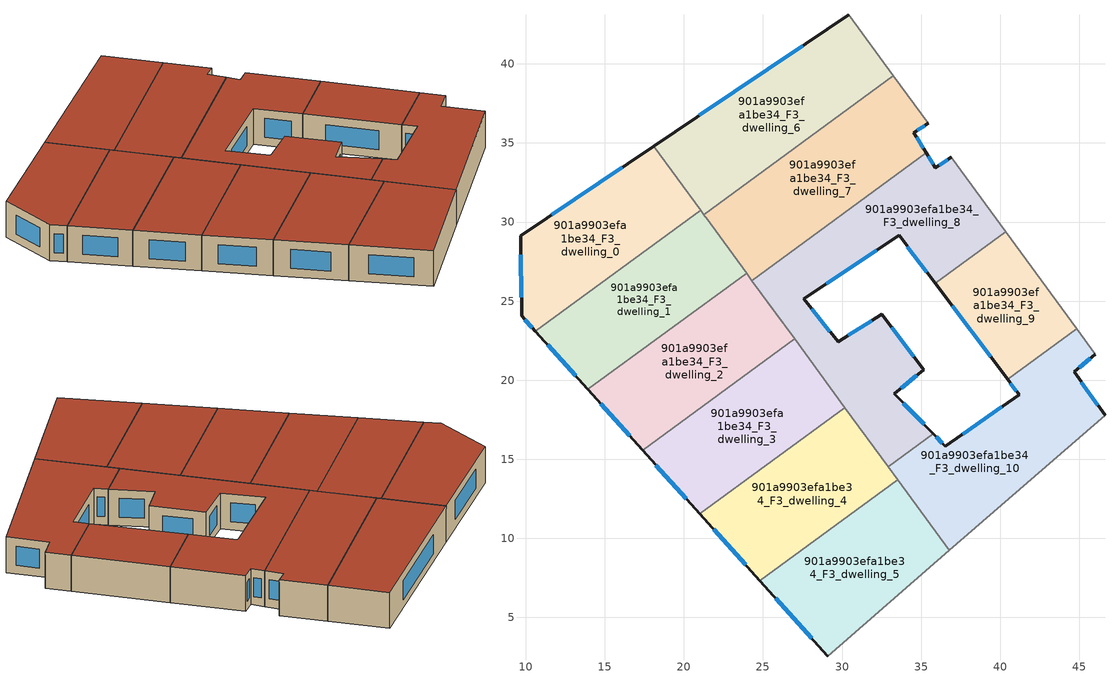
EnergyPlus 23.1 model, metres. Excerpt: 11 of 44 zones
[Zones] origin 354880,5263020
901a9903efa1be34_F3_dwelling_0
 floor to 901a9903efa1be34_F2_dwelling_0 (EU_floor_Construction): 18.09,34.8 21.05,30.75 10.61,23.1 9.74,24.07 9.67,29.13 z9
 wall outside (EU_wall_Construction): 18.09,34.8 9.67,29.13 9.74,24.07 10.61,23.1 z9:12
 wall to 901a9903efa1be34_F3_dwelling_1 (EU_wall_Construction): 10.61,23.1 21.05,30.75 z9:12
 wall to 901a9903efa1be34_F3_dwelling_6 (EU_wall_Construction): 21.05,30.75 18.09,34.8 z9:12
 window (EU_Window_Construction): 9.69,27.94 9.73,25.25 / 16.11,33.46 11.65,30.46 / 9.95,23.84 10.41,23.33 z9.7:11.3
 roof outside (EU_roof_Construction): 21.05,30.75 18.09,34.8 9.67,29.13 9.74,24.07 10.61,23.1 z12
901a9903efa1be34_F3_dwelling_1
 floor to 901a9903efa1be34_F2_dwelling_1 (EU_floor_Construction): 21.05,30.75 23.97,26.76 13.93,19.42 10.61,23.1 z9
 wall outside (EU_wall_Construction): 10.61,23.1 13.93,19.42 z9:12
 wall to 901a9903efa1be34_F3_dwelling_2 (EU_wall_Construction): 13.93,19.42 23.97,26.76 z9:12
 wall to 901a9903efa1be34_F3_dwelling_7 (EU_wall_Construction): 23.97,26.76 21.41,30.26 21.3,30.41 21.25,30.48 z9:12
 wall to 901a9903efa1be34_F3_dwelling_6 (EU_wall_Construction): 21.25,30.48 21.05,30.75 z9:12
 window (EU_Window_Construction): 11.39,22.24 13.15,20.28 z9.7:11.3
 roof outside (EU_roof_Construction): 23.97,26.76 21.05,30.75 10.61,23.1 13.93,19.42 z12
901a9903efa1be34_F3_dwelling_10
 floor to 901a9903efa1be34_F2_dwelling_10 (EU_floor_Construction): 46.02,21.64 44.68,20.53 46.63,17.78 36.79,9.24 32.92,14.53 35.76,16.61 36.53,15.82 41.2,19.08 40.47,20.05 44.84,23.25 z9
 wall outside (EU_wall_Construction): 40.47,20.05 41.2,19.08 36.53,15.82 35.76,16.61 / 46.63,17.78 44.68,20.53 46.02,21.64 z9:12
 wall adiabatic (EU_wall_Construction): 36.79,9.24 46.63,17.78 / 46.02,21.64 44.84,23.25 z9:12
 wall to 901a9903efa1be34_F3_dwelling_8 (EU_wall_Construction): 35.76,16.61 32.92,14.53 z9:12
 wall to 901a9903efa1be34_F3_dwelling_9 (EU_wall_Construction): 44.84,23.25 40.47,20.05 z9:12
 wall to 901a9903efa1be34_F3_dwelling_5 (EU_wall_Construction): 33.52,13.71 36.79,9.24 z9:12
 wall to 901a9903efa1be34_F3_dwelling_4 (EU_wall_Construction): 32.92,14.53 33.52,13.71 z9:12
 window (EU_Window_Construction): 36.35,16 35.94,16.42 / 40.11,18.31 37.63,16.58 / 40.64,19.82 41.03,19.31 / 45,20.79 45.7,21.38 / 46.17,18.42 45.14,19.88 z9.7:11.3
 roof outside (EU_roof_Construction): 46.63,17.78 44.68,20.53 46.02,21.64 44.84,23.25 40.47,20.05 41.2,19.08 36.53,15.82 35.76,16.61 32.92,14.53 36.79,9.24 z12
901a9903efa1be34_F3_dwelling_2
 floor to 901a9903efa1be34_F2_dwelling_2 (EU_floor_Construction): 23.97,26.76 27.01,22.61 17.39,15.57 13.93,19.42 z9
 wall outside (EU_wall_Construction): 13.93,19.42 17.39,15.57 z9:12
 wall to 901a9903efa1be34_F3_dwelling_3 (EU_wall_Construction): 17.39,15.57 27.01,22.61 z9:12
 wall to 901a9903efa1be34_F3_dwelling_8 (EU_wall_Construction): 27.01,22.61 24.3,26.3 z9:12
 wall to 901a9903efa1be34_F3_dwelling_7 (EU_wall_Construction): 24.3,26.3 23.97,26.76 z9:12
 window (EU_Window_Construction): 14.74,18.51 16.58,16.48 z9.7:11.3
 roof outside (EU_roof_Construction): 27.01,22.61 23.97,26.76 13.93,19.42 17.39,15.57 z12
901a9903efa1be34_F3_dwelling_3
 floor to 901a9903efa1be34_F2_dwelling_3 (EU_floor_Construction): 27.01,22.61 30.18,18.27 21.01,11.55 17.39,15.57 z9
 wall outside (EU_wall_Construction): 17.39,15.57 21.01,11.55 z9:12
 wall to 901a9903efa1be34_F3_dwelling_4 (EU_wall_Construction): 21.01,11.55 30.18,18.27 z9:12
 wall to 901a9903efa1be34_F3_dwelling_8 (EU_wall_Construction): 30.18,18.27 27.01,22.61 z9:12
 window (EU_Window_Construction): 18.24,14.63 20.16,12.5 z9.7:11.3
 roof outside (EU_roof_Construction): 30.18,18.27 27.01,22.61 17.39,15.57 21.01,11.55 z12
901a9903efa1be34_F3_dwelling_4
 floor to 901a9903efa1be34_F2_dwelling_4 (EU_floor_Construction): 30.18,18.27 33.52,13.71 24.81,7.33 21.01,11.55 z9
 wall outside (EU_wall_Construction): 21.01,11.55 24.81,7.33 z9:12
 wall to 901a9903efa1be34_F3_dwelling_5 (EU_wall_Construction): 24.81,7.33 33.52,13.71 z9:12
 wall to 901a9903efa1be34_F3_dwelling_8 (EU_wall_Construction): 32.92,14.53 30.18,18.27 z9:12
 window (EU_Window_Construction): 21.9,10.56 23.91,8.32 z9.7:11.3
 roof outside (EU_roof_Construction): 33.52,13.71 30.18,18.27 21.01,11.55 24.81,7.33 z12
901a9903efa1be34_F3_dwelling_5
 floor to 901a9903efa1be34_F2_dwelling_5 (EU_floor_Construction): 33.52,13.71 36.79,9.24 29.11,2.56 24.81,7.33 z9
 wall outside (EU_wall_Construction): 24.81,7.33 29.11,2.56 z9:12
 wall adiabatic (EU_wall_Construction): 29.11,2.56 36.79,9.24 z9:12
 window (EU_Window_Construction): 25.82,6.21 28.1,3.68 z9.7:11.3
 roof outside (EU_roof_Construction): 36.79,9.24 33.52,13.71 24.81,7.33 29.11,2.56 z12
901a9903efa1be34_F3_dwelling_6
 floor to 901a9903efa1be34_F2_dwelling_6 (EU_floor_Construction): 30.42,43.1 33.24,39.25 21.25,30.48 18.09,34.8 z9
 wall outside (EU_wall_Construction): 30.42,43.1 18.09,34.8 z9:12
 wall adiabatic (EU_wall_Construction): 33.24,39.25 30.42,43.1 z9:12
 wall to 901a9903efa1be34_F3_dwelling_7 (EU_wall_Construction): 21.25,30.48 33.24,39.25 z9:12
 window (EU_Window_Construction): 27.53,41.15 20.99,36.75 z9.7:11.3
 roof outside (EU_roof_Construction): 33.24,39.25 30.42,43.1 18.09,34.8 21.25,30.48 z12
901a9903efa1be34_F3_dwelling_7
 floor to 901a9903efa1be34_F2_dwelling_7 (EU_floor_Construction): 33.24,39.25 35.44,36.24 34.53,35.66 35.33,34.37 24.3,26.3 21.41,30.26 21.3,30.41 21.25,30.48 z9
 wall outside (EU_wall_Construction): 35.33,34.37 34.53,35.66 35.44,36.24 z9:12
 wall adiabatic (EU_wall_Construction): 35.44,36.24 33.24,39.25 / 24.31,26.3 26.26,23.64 / 24.3,26.3 26.26,23.64 z9:12
 wall to 901a9903efa1be34_F3_dwelling_8 (EU_wall_Construction): 24.3,26.3 35.33,34.37 z9:12
 window (EU_Window_Construction): 34.75,35.79 35.23,36.1 / 35.14,34.67 34.72,35.36 z9.7:11.3
 roof outside (EU_roof_Construction): 35.33,34.37 34.53,35.66 35.44,36.24 33.24,39.25 21.25,30.48 21.3,30.41 21.41,30.26 24.3,26.3 z12
901a9903efa1be34_F3_dwelling_8
 floor to 901a9903efa1be34_F2_dwelling_8 (EU_floor_Construction): 36.91,34.1 40.35,29.39 35.89,26.13 33.6,29.16 27.57,25.15 29.75,22.42 32.52,24.17 35.16,20.67 33.31,19.14 35.76,16.61 32.92,14.53 24.3,26.3 35.33,34.37 35.91,33.43 z9
 wall outside (EU_wall_Construction): 36.91,34.1 35.91,33.43 35.33,34.37 / 35.76,16.61 33.31,19.14 35.16,20.67 32.52,24.17 29.75,22.42 27.57,25.15 33.6,29.16 35.89,26.13 z9:12
 wall adiabatic (EU_wall_Construction): 40.35,29.39 36.91,34.1 z9:12
 wall to 901a9903efa1be34_F3_dwelling_9 (EU_wall_Construction): 35.89,26.13 40.35,29.39 z9:12
 window (EU_Window_Construction): 35.77,33.65 35.47,34.15 / 36.67,33.94 36.14,33.59 / 34.14,28.44 35.35,26.84 / 28.99,26.09 32.19,28.21 / 29.24,23.06 28.08,24.51 / 31.87,23.76 30.4,22.83 / 34.54,21.49 33.14,23.34 / 33.74,19.5 34.73,20.31 / 35.19,17.2 33.89,18.55 z9.7:11.3
 roof outside (EU_roof_Construction): 35.76,16.61 33.31,19.14 35.16,20.67 32.52,24.17 29.75,22.42 27.57,25.15 33.6,29.16 35.89,26.13 40.35,29.39 36.91,34.1 35.91,33.43 35.33,34.37 24.3,26.3 32.92,14.53 z12
901a9903efa1be34_F3_dwelling_9
 floor to 901a9903efa1be34_F2_dwelling_9 (EU_floor_Construction): 40.35,29.39 44.84,23.25 40.47,20.05 35.89,26.13 z9
 wall outside (EU_wall_Construction): 35.89,26.13 40.47,20.05 z9:12
 wall adiabatic (EU_wall_Construction): 44.84,23.25 40.35,29.39 z9:12
 window (EU_Window_Construction): 36.96,24.7 39.4,21.48 z9.7:11.3
 roof outside (EU_roof_Construction): 44.84,23.25 40.35,29.39 35.89,26.13 40.47,20.05 z12
[Building]
EU S2 Campaign: North Axis=0; Terrain=City; Solar Distribution=FullExterior
[Site:Location]
Budapest.Ferenc.Liszt.Intl.AP: Latitude=47.437; Longitude=19.256; Time Zone=1; Elevation=185
[SizingPeriod:WeatherFileDays]
AnnualSizingPeriod: Begin Month=1; Begin Day of Month=1; End Month=12; End Day of Month=31; Day of Week for Start Day=Monday; Use Weather File Daylight Saving Period=No; Use Weather File Rain and Snow Indicators=No
[MATERIAL]
EU_InternalMass_Material: Roughness=MediumRough; Thickness=0.1; Conductivity=1; Density=1800; Specific Heat=900; Thermal Absorptance=0.9; Solar Absorptance=0.7; Visible Absorptance=0.7
[MATERIAL:NOMASS] Roughness=MediumRough; Thermal Absorptance=0.9; Solar Absorptance=0.7; Visible Absorptance=0.7
Name | Thermal Resistance
EU_wall_NoMass | 0.832559
EU_roof_NoMass | 1.39638
EU_floor_NoMass | 0.872794
[WINDOWMATERIAL:SIMPLEGLAZINGSYSTEM]
EU_Window_SimpleGlazing: UFactor=2.79869; Solar Heat Gain Coefficient=0.75; Visible Transmittance=0.75
[CONSTRUCTION]
EU_wall_Construction: EU_wall_NoMass
EU_roof_Construction: EU_roof_NoMass
EU_floor_Construction: EU_floor_NoMass
EU_Window_Construction: EU_Window_SimpleGlazing
EU_InternalMass_Construction: EU_InternalMass_Material
[ZONE] Type=1; Multiplier=1; Ceiling Height=autocalculate; Floor Area=autocalculate; Part of Total Floor Area=Yes
Name | Volume
901a9903efa1be34_F3_dwelling_0 | 187.97
901a9903efa1be34_F3_dwelling_1 | 187.935
901a9903efa1be34_F3_dwelling_10 | 225.52
901a9903efa1be34_F3_dwelling_2 | 187.94
901a9903efa1be34_F3_dwelling_3 | 187.939
901a9903efa1be34_F3_dwelling_4 | 187.953
901a9903efa1be34_F3_dwelling_5 | 187.928
901a9903efa1be34_F3_dwelling_6; 901a9903efa1be34_F3_dwelling_7 | 225.524
901a9903efa1be34_F3_dwelling_8 | 326.154
901a9903efa1be34_F3_dwelling_9 | 124.868
[INTERNALMASS] Construction=EU_InternalMass_Construction
Name | Zone or ZoneList | Surface Area
901a9903efa1be34_F3_dwelling_0_EU_InternalMass | 901a9903efa1be34_F3_dwelling_0 | 62.6565
901a9903efa1be34_F3_dwelling_1_EU_InternalMass | 901a9903efa1be34_F3_dwelling_1 | 62.6448
901a9903efa1be34_F3_dwelling_2_EU_InternalMass | 901a9903efa1be34_F3_dwelling_2 | 62.6467
901a9903efa1be34_F3_dwelling_3_EU_InternalMass | 901a9903efa1be34_F3_dwelling_3 | 62.6462
901a9903efa1be34_F3_dwelling_4_EU_InternalMass | 901a9903efa1be34_F3_dwelling_4 | 62.651
901a9903efa1be34_F3_dwelling_5_EU_InternalMass | 901a9903efa1be34_F3_dwelling_5 | 62.6427
901a9903efa1be34_F3_dwelling_6_EU_InternalMass | 901a9903efa1be34_F3_dwelling_6 | 75.1747
901a9903efa1be34_F3_dwelling_7_EU_InternalMass | 901a9903efa1be34_F3_dwelling_7 | 75.1786
901a9903efa1be34_F3_dwelling_8_EU_InternalMass | 901a9903efa1be34_F3_dwelling_8 | 108.72
901a9903efa1be34_F3_dwelling_9_EU_InternalMass | 901a9903efa1be34_F3_dwelling_9 | 41.6229
901a9903efa1be34_F3_dwelling_10_EU_InternalMass | 901a9903efa1be34_F3_dwelling_10 | 75.1732
[OTHEREQUIPMENT] Fuel Type=Electricity; Design Level Calculation Method=Watts/Area; Power per Zone Floor Area=1; Fraction Latent=0; Fraction Radiant=0; Fraction Lost=0; Carbon Dioxide Generation Rate=0; EndUse Subcategory=EU_Step8_InternalGains
Name | Zone or ZoneList or Space or SpaceList | Schedule
EU_Step8_InternalGain_901a9903efa1be34_F3_dwelling_0_f000 | 901a9903efa1be34_F3_dwelling_0 | EU_Step8_GainSchedule_901a9903efa1be34_F3_dwelling_0_f000
EU_Step8_InternalGain_901a9903efa1be34_F3_dwelling_1_f000 | 901a9903efa1be34_F3_dwelling_1 | EU_Step8_GainSchedule_901a9903efa1be34_F3_dwelling_1_f000
EU_Step8_InternalGain_901a9903efa1be34_F3_dwelling_2_f000 | 901a9903efa1be34_F3_dwelling_2 | EU_Step8_GainSchedule_901a9903efa1be34_F3_dwelling_2_f000
EU_Step8_InternalGain_901a9903efa1be34_F3_dwelling_3_f000 | 901a9903efa1be34_F3_dwelling_3 | EU_Step8_GainSchedule_901a9903efa1be34_F3_dwelling_3_f000
EU_Step8_InternalGain_901a9903efa1be34_F3_dwelling_4_f000 | 901a9903efa1be34_F3_dwelling_4 | EU_Step8_GainSchedule_901a9903efa1be34_F3_dwelling_4_f000
EU_Step8_InternalGain_901a9903efa1be34_F3_dwelling_5_f000 | 901a9903efa1be34_F3_dwelling_5 | EU_Step8_GainSchedule_901a9903efa1be34_F3_dwelling_5_f000
EU_Step8_InternalGain_901a9903efa1be34_F3_dwelling_6_f000 | 901a9903efa1be34_F3_dwelling_6 | EU_Step8_GainSchedule_901a9903efa1be34_F3_dwelling_6_f000
EU_Step8_InternalGain_901a9903efa1be34_F3_dwelling_7_f000 | 901a9903efa1be34_F3_dwelling_7 | EU_Step8_GainSchedule_901a9903efa1be34_F3_dwelling_7_f000
EU_Step8_InternalGain_901a9903efa1be34_F3_dwelling_8_f000 | 901a9903efa1be34_F3_dwelling_8 | EU_Step8_GainSchedule_901a9903efa1be34_F3_dwelling_8_f000
EU_Step8_InternalGain_901a9903efa1be34_F3_dwelling_9_f000 | 901a9903efa1be34_F3_dwelling_9 | EU_Step8_GainSchedule_901a9903efa1be34_F3_dwelling_9_f000
EU_Step8_InternalGain_901a9903efa1be34_F3_dwelling_10_f000 | 901a9903efa1be34_F3_dwelling_10 | EU_Step8_GainSchedule_901a9903efa1be34_F3_dwelling_10_f000
[ZONEVENTILATION:DESIGNFLOWRATE] Schedule=EU_AlwaysOn; Design Flow Rate Calculation Method=AirChanges/Hour; Air Changes per Hour=0.475469; Ventilation Type=Natural; Fan Pressure Rise=0; Fan Total Efficiency=1; Constant Term Coefficient=1; Temperature Term Coefficient=0; Velocity Term Coefficient=0; Velocity Squared Term Coefficient=0; Minimum Indoor Temperature=-100; Maximum Indoor Temperature=100; Delta Temperature=-100; Minimum Outdoor Temperature=-100; Maximum Outdoor Temperature=100; Maximum Wind Speed=40
Name | Zone or ZoneList or Space or SpaceList
EU_ConstantAir_901a9903efa1be34_F3_dwelling_0 | 901a9903efa1be34_F3_dwelling_0
EU_ConstantAir_901a9903efa1be34_F3_dwelling_1 | 901a9903efa1be34_F3_dwelling_1
EU_ConstantAir_901a9903efa1be34_F3_dwelling_2 | 901a9903efa1be34_F3_dwelling_2
EU_ConstantAir_901a9903efa1be34_F3_dwelling_3 | 901a9903efa1be34_F3_dwelling_3
EU_ConstantAir_901a9903efa1be34_F3_dwelling_4 | 901a9903efa1be34_F3_dwelling_4
EU_ConstantAir_901a9903efa1be34_F3_dwelling_5 | 901a9903efa1be34_F3_dwelling_5
EU_ConstantAir_901a9903efa1be34_F3_dwelling_6 | 901a9903efa1be34_F3_dwelling_6
EU_ConstantAir_901a9903efa1be34_F3_dwelling_7 | 901a9903efa1be34_F3_dwelling_7
EU_ConstantAir_901a9903efa1be34_F3_dwelling_8 | 901a9903efa1be34_F3_dwelling_8
EU_ConstantAir_901a9903efa1be34_F3_dwelling_9 | 901a9903efa1be34_F3_dwelling_9
EU_ConstantAir_901a9903efa1be34_F3_dwelling_10 | 901a9903efa1be34_F3_dwelling_10
[HVACTEMPLATE:THERMOSTAT] Constant Heating Setpoint=20; Constant Cooling Setpoint=50
EU_HeatOnly_901a9903efa1be34_F0_dwelling_0; EU_HeatOnly_901a9903efa1be34_F0_dwelling_1; EU_HeatOnly_901a9903efa1be34_F0_dwelling_2; EU_HeatOnly_901a9903efa1be34_F0_dwelling_3; EU_HeatOnly_901a9903efa1be34_F0_dwelling_4; EU_HeatOnly_901a9903efa1be34_F0_dwelling_5; EU_HeatOnly_901a9903efa1be34_F0_dwelling_6; EU_HeatOnly_901a9903efa1be34_F0_dwelling_7; EU_HeatOnly_901a9903efa1be34_F0_dwelling_8; EU_HeatOnly_901a9903efa1be34_F0_dwelling_9; EU_HeatOnly_901a9903efa1be34_F0_dwelling_10; EU_HeatOnly_901a9903efa1be34_F1_dwelling_0; EU_HeatOnly_901a9903efa1be34_F1_dwelling_1; EU_HeatOnly_901a9903efa1be34_F1_dwelling_2; EU_HeatOnly_901a9903efa1be34_F1_dwelling_3; EU_HeatOnly_901a9903efa1be34_F1_dwelling_4; EU_HeatOnly_901a9903efa1be34_F1_dwelling_5; EU_HeatOnly_901a9903efa1be34_F1_dwelling_6; EU_HeatOnly_901a9903efa1be34_F1_dwelling_7; EU_HeatOnly_901a9903efa1be34_F1_dwelling_8; EU_HeatOnly_901a9903efa1be34_F1_dwelling_9; EU_HeatOnly_901a9903efa1be34_F1_dwelling_10; EU_HeatOnly_901a9903efa1be34_F2_dwelling_0; EU_HeatOnly_901a9903efa1be34_F2_dwelling_1; EU_HeatOnly_901a9903efa1be34_F2_dwelling_2; EU_HeatOnly_901a9903efa1be34_F2_dwelling_3; EU_HeatOnly_901a9903efa1be34_F2_dwelling_4; EU_HeatOnly_901a9903efa1be34_F2_dwelling_5; EU_HeatOnly_901a9903efa1be34_F2_dwelling_6; EU_HeatOnly_901a9903efa1be34_F2_dwelling_7; EU_HeatOnly_901a9903efa1be34_F2_dwelling_8; EU_HeatOnly_901a9903efa1be34_F2_dwelling_9; EU_HeatOnly_901a9903efa1be34_F2_dwelling_10; EU_HeatOnly_901a9903efa1be34_F3_dwelling_0; EU_HeatOnly_901a9903efa1be34_F3_dwelling_1; EU_HeatOnly_901a9903efa1be34_F3_dwelling_2; EU_HeatOnly_901a9903efa1be34_F3_dwelling_3; EU_HeatOnly_901a9903efa1be34_F3_dwelling_4; EU_HeatOnly_901a9903efa1be34_F3_dwelling_5; EU_HeatOnly_901a9903efa1be34_F3_dwelling_6; EU_HeatOnly_901a9903efa1be34_F3_dwelling_7; EU_HeatOnly_901a9903efa1be34_F3_dwelling_8; EU_HeatOnly_901a9903efa1be34_F3_dwelling_9; EU_HeatOnly_901a9903efa1be34_F3_dwelling_10
[HVACTEMPLATE:ZONE:IDEALLOADSAIRSYSTEM] System Availability Schedule=EU_AlwaysOn; Maximum Heating Supply Air Temperature=50; Minimum Cooling Supply Air Temperature=13; Maximum Heating Supply Air Humidity Ratio=0.0156; Minimum Cooling Supply Air Humidity Ratio=0.0077; Heating Limit=NoLimit; Cooling Limit=NoLimit; Heating Availability Schedule=EU_AlwaysOn; Cooling Availability Schedule=EU_CoolingOff; Dehumidification Control Type=ConstantSensibleHeatRatio; Cooling Sensible Heat Ratio=0.7; Dehumidification Setpoint=60; Humidification Control Type=None; Humidification Setpoint=30; Outdoor Air Method=None; Outdoor Air Flow Rate per Person=0.00944; Outdoor Air Flow Rate per Zone Floor Area=0; Outdoor Air Flow Rate per Zone=0; Demand Controlled Ventilation Type=None; Outdoor Air Economizer Type=NoEconomizer; Heat Recovery Type=None; Sensible Heat Recovery Effectiveness=0.7; Latent Heat Recovery Effectiveness=0.65
Name | Template Thermostat
901a9903efa1be34_F3_dwelling_0 | EU_HeatOnly_901a9903efa1be34_F3_dwelling_0
901a9903efa1be34_F3_dwelling_1 | EU_HeatOnly_901a9903efa1be34_F3_dwelling_1
901a9903efa1be34_F3_dwelling_2 | EU_HeatOnly_901a9903efa1be34_F3_dwelling_2
901a9903efa1be34_F3_dwelling_3 | EU_HeatOnly_901a9903efa1be34_F3_dwelling_3
901a9903efa1be34_F3_dwelling_4 | EU_HeatOnly_901a9903efa1be34_F3_dwelling_4
901a9903efa1be34_F3_dwelling_5 | EU_HeatOnly_901a9903efa1be34_F3_dwelling_5
901a9903efa1be34_F3_dwelling_6 | EU_HeatOnly_901a9903efa1be34_F3_dwelling_6
901a9903efa1be34_F3_dwelling_7 | EU_HeatOnly_901a9903efa1be34_F3_dwelling_7
901a9903efa1be34_F3_dwelling_8 | EU_HeatOnly_901a9903efa1be34_F3_dwelling_8
901a9903efa1be34_F3_dwelling_9 | EU_HeatOnly_901a9903efa1be34_F3_dwelling_9
901a9903efa1be34_F3_dwelling_10 | EU_HeatOnly_901a9903efa1be34_F3_dwelling_10
[SIZING:ZONE] Zone Cooling Design Supply Air Temperature Input Method=SupplyAirTemperature; Zone Cooling Design Supply Air Temperature=13; Zone Heating Design Supply Air Temperature Input Method=SupplyAirTemperature; Zone Heating Design Supply Air Temperature=50; Zone Cooling Design Supply Air Humidity Ratio=0.008; Zone Heating Design Supply Air Humidity Ratio=0.008; Cooling Design Air Flow Method=DesignDay; Cooling Design Air Flow Rate=0; Cooling Minimum Air Flow per Zone Floor Area=0.000762; Cooling Minimum Air Flow=0; Cooling Minimum Air Flow Fraction=0.2; Heating Design Air Flow Method=DesignDay; Heating Design Air Flow Rate=0; Heating Maximum Air Flow per Zone Floor Area=0.002032; Heating Maximum Air Flow=0.141576; Heating Maximum Air Flow Fraction=0.3; Account for Dedicated Outdoor Air System=No; Dedicated Outdoor Air System Control Strategy=NeutralSupplyAir; Dedicated Outdoor Air Low Setpoint Temperature for Design=autosize; Dedicated Outdoor Air High Setpoint Temperature for Design=autosize; Zone Load Sizing Method=Sensible Load Only No Latent Load; Zone Latent Cooling Design Supply Air Humidity Ratio Input Method=HumidityRatioDifference; Zone Cooling Design Supply Air Humidity Ratio Difference=0.005; Zone Latent Heating Design Supply Air Humidity Ratio Input Method=HumidityRatioDifference; Zone Humidification Design Supply Air Humidity Ratio Difference=0.005
901a9903efa1be34_F3_dwelling_0; 901a9903efa1be34_F3_dwelling_1; 901a9903efa1be34_F3_dwelling_2; 901a9903efa1be34_F3_dwelling_3; 901a9903efa1be34_F3_dwelling_4; 901a9903efa1be34_F3_dwelling_5; 901a9903efa1be34_F3_dwelling_6; 901a9903efa1be34_F3_dwelling_7; 901a9903efa1be34_F3_dwelling_8; 901a9903efa1be34_F3_dwelling_9; 901a9903efa1be34_F3_dwelling_10
[SCHEDULE:CONSTANT]
Name | Hourly Value
EU_AlwaysOn | 1
EU_CoolingOff | 0
[SCHEDULE:FILE] Column Number=1; Rows to Skip at Top=0; Number of Hours of Data=8760; Column Separator=Comma; Interpolate to Timestep=No; Minutes per Item=60; Adjust Schedule for Daylight Savings=Yes
Name | File
EU_Step8_GainSchedule_901a9903efa1be34_F3_dwelling_0_f000 | ../../schedules/901a9903efa1be34/901a9903efa1be34_F3_dwelling_0_f000_gain.csv
EU_Step8_GainSchedule_901a9903efa1be34_F3_dwelling_1_f000 | ../../schedules/901a9903efa1be34/901a9903efa1be34_F3_dwelling_1_f000_gain.csv
EU_Step8_GainSchedule_901a9903efa1be34_F3_dwelling_2_f000 | ../../schedules/901a9903efa1be34/901a9903efa1be34_F3_dwelling_2_f000_gain.csv
EU_Step8_GainSchedule_901a9903efa1be34_F3_dwelling_3_f000 | ../../schedules/901a9903efa1be34/901a9903efa1be34_F3_dwelling_3_f000_gain.csv
EU_Step8_GainSchedule_901a9903efa1be34_F3_dwelling_4_f000 | ../../schedules/901a9903efa1be34/901a9903efa1be34_F3_dwelling_4_f000_gain.csv
EU_Step8_GainSchedule_901a9903efa1be34_F3_dwelling_5_f000 | ../../schedules/901a9903efa1be34/901a9903efa1be34_F3_dwelling_5_f000_gain.csv
EU_Step8_GainSchedule_901a9903efa1be34_F3_dwelling_6_f000 | ../../schedules/901a9903efa1be34/901a9903efa1be34_F3_dwelling_6_f000_gain.csv
EU_Step8_GainSchedule_901a9903efa1be34_F3_dwelling_7_f000 | ../../schedules/901a9903efa1be34/901a9903efa1be34_F3_dwelling_7_f000_gain.csv
EU_Step8_GainSchedule_901a9903efa1be34_F3_dwelling_8_f000 | ../../schedules/901a9903efa1be34/901a9903efa1be34_F3_dwelling_8_f000_gain.csv
EU_Step8_GainSchedule_901a9903efa1be34_F3_dwelling_9_f000 | ../../schedules/901a9903efa1be34/901a9903efa1be34_F3_dwelling_9_f000_gain.csv
EU_Step8_GainSchedule_901a9903efa1be34_F3_dwelling_10_f000 | ../../schedules/901a9903efa1be34/901a9903efa1be34_F3_dwelling_10_f000_gain.csv
